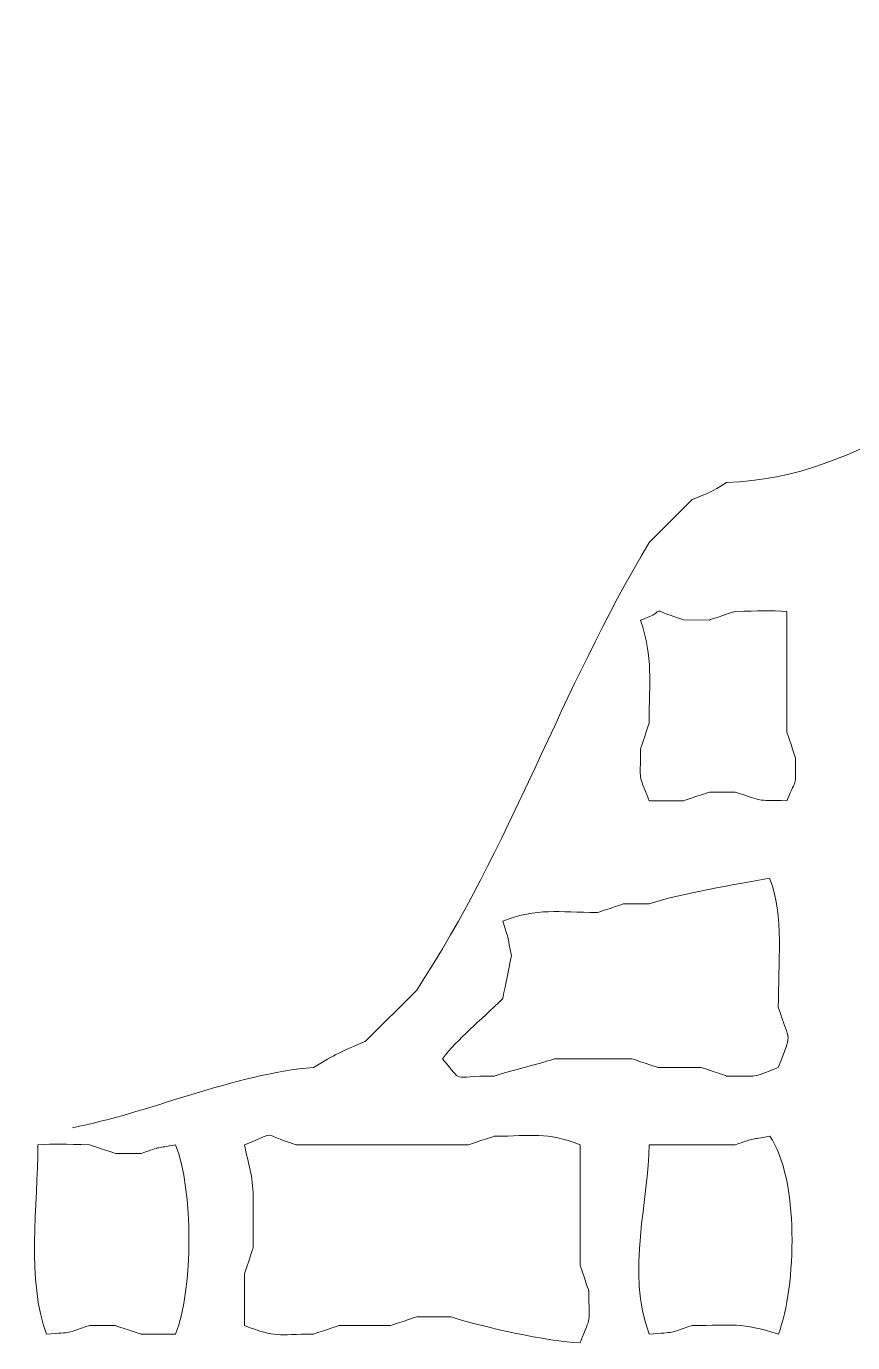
# Model space of a CAD drawing. Header units: millimetres. Extents: x -206 to 205, y -140 to 141.
# Drawn here: x -174.72 to -159.99, y -77.02 to -53.54 of the extents above; entities that cross this region are included whole.
import ezdxf

# ---------------------------------------------------------------- set-up
doc = ezdxf.new("R2010")
doc.units = ezdxf.units.MM
doc.header["$MEASUREMENT"] = 0
doc.layers.add('Ebene 1', color=7, linetype='Continuous')

msp = doc.modelspace()

# ---------------------------------------------------------------- linework, layer by layer
at = {"layer": 'Ebene 1', "color": 1, "lineweight": 9}
msp.add_open_spline([(-150.7297, -53.5417), (-150.8924, -54.1437), (-150.6785, -53.7539), (-151.1901, -54.3088), (-151.1901, -54.3088), (-151.3552, -54.7212), (-151.4202, -54.8449), (-151.6499, -55.2296), (-151.6499, -55.2296), (-151.7016, -55.8976), (-151.9056, -56.2491), (-151.9574, -56.9181), (-151.9574, -56.9181), (-152.1885, -57.3028), (-152.2525, -57.4266), (-152.4172, -57.8379), (-152.4172, -57.8379), (-152.4172, -57.8379), (-153.3385, -58.7592), (-153.3385, -58.7592), (-153.3385, -58.7592), (-153.89, -58.863), (-154.1697, -59.0662), (-154.7191, -59.0662), (-154.7191, -59.0662), (-154.7191, -59.0662), (-155.0265, -59.0662), (-155.0265, -59.0662), (-155.0265, -59.0662), (-155.4184, -59.0662), (-155.4573, -59.0216), (-155.7928, -58.9126), (-155.7928, -58.9126), (-157.9172, -59.7643), (-159.7965, -61.6216), (-162.2391, -61.6748), (-162.2391, -61.6748), (-162.5357, -61.8647), (-162.5357, -61.8519), (-162.8534, -61.9818), (-162.8534, -61.9818), (-162.8534, -61.9818), (-163.6196, -62.7492), (-163.6196, -62.7492), (-163.6196, -62.7492), (-165.2253, -65.4301), (-166.0576, -68.1197), (-167.764, -70.7294), (-167.764, -70.7294), (-167.764, -70.7294), (-168.6843, -71.6497), (-168.6843, -71.6497), (-168.6843, -71.6497), (-169.0965, -71.8154), (-169.2194, -71.8798), (-169.6051, -72.1101), (-169.6051, -72.1101), (-170.9862, -72.2165), (-172.5786, -72.9341), (-173.9024, -73.1842)], degree=3, knots=[0, 0, 0, 0, 0.0625, 0.0625, 0.0625, 0.0625, 0.125, 0.125, 0.125, 0.125, 0.1875, 0.1875, 0.1875, 0.1875, 0.25, 0.25, 0.25, 0.25, 0.3125, 0.3125, 0.3125, 0.3125, 0.375, 0.375, 0.375, 0.375, 0.4375, 0.4375, 0.4375, 0.4375, 0.5, 0.5, 0.5, 0.5, 0.5625, 0.5625, 0.5625, 0.5625, 0.625, 0.625, 0.625, 0.625, 0.6875, 0.6875, 0.6875, 0.6875, 0.75, 0.75, 0.75, 0.75, 0.8125, 0.8125, 0.8125, 0.8125, 0.875, 0.875, 0.875, 0.875, 1, 1, 1, 1], dxfattribs=at)
at = {"layer": 'Ebene 1', "color": 1, "lineweight": 18}
for points, knots in [([(-163.7736, -64.1303), (-163.2053, -63.9492), (-163.7465, -63.8852), (-163.0064, -64.1298), (-163.0064, -64.1298), (-163.0064, -64.1298), (-162.547, -64.1303), (-162.547, -64.1303), (-162.547, -64.1303), (-162.5367, -64.1262), (-162.1122, -63.986), (-162.0861, -63.9763), (-162.0861, -63.9763), (-161.6518, -63.9676), (-161.459, -63.9579), (-161.1649, -63.9769), (-161.1649, -63.9769), (-161.1649, -63.9769), (-161.1649, -66.1248), (-161.1649, -66.1248), (-161.1649, -66.1248), (-161.1623, -66.134), (-161.0211, -66.5596), (-161.0124, -66.5857), (-161.0124, -66.5857), (-161.0124, -67.2021), (-160.9852, -66.8895), (-161.1649, -67.3529), (-161.1649, -67.3529), (-161.7684, -67.3397), (-161.5449, -67.3749), (-162.0861, -67.1989), (-162.0861, -67.1989), (-162.0861, -67.1989), (-162.547, -67.1989), (-162.547, -67.1989), (-162.547, -67.1989), (-162.5557, -67.2031), (-162.9813, -67.3432), (-163.0064, -67.3529), (-163.0064, -67.3529), (-163.0064, -67.3529), (-163.6206, -67.3525), (-163.6206, -67.3525), (-163.6206, -67.3525), (-163.8248, -66.8276), (-163.7736, -67.0623), (-163.7736, -66.4317), (-163.7736, -66.4317), (-163.7706, -66.4224), (-163.6299, -65.9969), (-163.6206, -65.9718), (-163.6206, -65.9718), (-163.6206, -65.201), (-163.547, -64.8296), (-163.7736, -64.1303)], [0, 0, 0, 0, 0.0666667, 0.0666667, 0.0666667, 0.0666667, 0.1333333, 0.1333333, 0.1333333, 0.1333333, 0.2, 0.2, 0.2, 0.2, 0.2666667, 0.2666667, 0.2666667, 0.2666667, 0.3333333, 0.3333333, 0.3333333, 0.3333333, 0.4, 0.4, 0.4, 0.4, 0.4666667, 0.4666667, 0.4666667, 0.4666667, 0.5333333, 0.5333333, 0.5333333, 0.5333333, 0.6, 0.6, 0.6, 0.6, 0.6666667, 0.6666667, 0.6666667, 0.6666667, 0.7333333, 0.7333333, 0.7333333, 0.7333333, 0.8, 0.8, 0.8, 0.8, 0.8666667, 0.8666667, 0.8666667, 0.8666667, 1, 1, 1, 1]), ([(-166.2303, -70.8816), (-166.1706, -70.5747), (-166.1342, -70.4207), (-166.0765, -70.1143), (-166.0765, -70.1143), (-166.1455, -69.7843), (-166.1143, -69.8504), (-166.2303, -69.5005), (-166.2303, -69.5005), (-165.6028, -69.2569), (-165.2533, -69.3469), (-164.5418, -69.3469), (-164.5418, -69.3469), (-164.5331, -69.3435), (-164.1075, -69.2027), (-164.0814, -69.193), (-164.0814, -69.193), (-164.0814, -69.193), (-163.6216, -69.193), (-163.6216, -69.193), (-163.6216, -69.193), (-163.0073, -68.995), (-162.131, -68.8574), (-161.4727, -68.7332), (-161.4727, -68.7332), (-161.2159, -69.3951), (-161.3198, -70.2728), (-161.3187, -71.035), (-161.3187, -71.035), (-161.1044, -71.7006), (-161.0691, -71.4647), (-161.3198, -72.1088), (-161.3198, -72.1088), (-161.8445, -72.3128), (-161.6098, -72.2627), (-162.2399, -72.2627), (-162.2399, -72.2627), (-162.2492, -72.2591), (-162.6748, -72.1185), (-162.7009, -72.1088), (-162.7009, -72.1088), (-162.7009, -72.1088), (-163.4681, -72.1092), (-163.4681, -72.1092), (-163.4681, -72.1092), (-163.4768, -72.1057), (-163.9025, -71.9645), (-163.9285, -71.9558), (-163.9285, -71.9558), (-163.9285, -71.9558), (-164.8488, -71.9558), (-164.8488, -71.9558), (-164.8488, -71.9558), (-164.8488, -71.9558), (-165.3091, -71.9558), (-165.3091, -71.9558), (-165.3091, -71.9558), (-165.6908, -72.0796), (-166.0018, -72.1389), (-166.3833, -72.2627), (-166.3833, -72.2627), (-167.1885, -72.2627), (-166.9169, -72.4069), (-167.3046, -71.9558), (-167.3046, -71.9558), (-167.0268, -71.5879), (-166.6421, -71.2933), (-166.2303, -70.8816)], [0, 0, 0, 0, 0.0555556, 0.0555556, 0.0555556, 0.0555556, 0.1111111, 0.1111111, 0.1111111, 0.1111111, 0.1666667, 0.1666667, 0.1666667, 0.1666667, 0.2222222, 0.2222222, 0.2222222, 0.2222222, 0.2777778, 0.2777778, 0.2777778, 0.2777778, 0.3333333, 0.3333333, 0.3333333, 0.3333333, 0.3888889, 0.3888889, 0.3888889, 0.3888889, 0.4444444, 0.4444444, 0.4444444, 0.4444444, 0.5, 0.5, 0.5, 0.5, 0.5555556, 0.5555556, 0.5555556, 0.5555556, 0.6111111, 0.6111111, 0.6111111, 0.6111111, 0.6666667, 0.6666667, 0.6666667, 0.6666667, 0.7222222, 0.7222222, 0.7222222, 0.7222222, 0.7777778, 0.7777778, 0.7777778, 0.7777778, 0.8333333, 0.8333333, 0.8333333, 0.8333333, 0.8888889, 0.8888889, 0.8888889, 0.8888889, 1, 1, 1, 1]), ([(-174.5168, -73.4897), (-174.2232, -73.4713), (-174.0303, -73.4805), (-173.5965, -73.4902), (-173.5965, -73.4902), (-173.5868, -73.4938), (-173.1612, -73.6339), (-173.1361, -73.6436), (-173.1361, -73.6436), (-173.1361, -73.6436), (-172.6753, -73.6436), (-172.6753, -73.6436), (-172.6753, -73.6436), (-172.2977, -73.5076), (-172.4128, -73.5577), (-172.0619, -73.4902), (-172.0619, -73.4902), (-171.7463, -74.303), (-171.7453, -76.0525), (-172.0619, -76.8658), (-172.0619, -76.8658), (-172.0619, -76.8658), (-172.6753, -76.8662), (-172.6753, -76.8662), (-172.6753, -76.8662), (-172.6844, -76.8627), (-173.11, -76.7215), (-173.1361, -76.7124), (-173.1361, -76.7124), (-173.1361, -76.7124), (-173.5965, -76.7128), (-173.5965, -76.7128), (-173.5965, -76.7128), (-174.0471, -76.8621), (-173.8784, -76.8284), (-174.3628, -76.8658), (-174.3628, -76.8658), (-174.7234, -75.9379), (-174.5168, -74.5414), (-174.5168, -73.4897)], [0, 0, 0, 0, 0.0909091, 0.0909091, 0.0909091, 0.0909091, 0.1818182, 0.1818182, 0.1818182, 0.1818182, 0.2727273, 0.2727273, 0.2727273, 0.2727273, 0.3636364, 0.3636364, 0.3636364, 0.3636364, 0.4545455, 0.4545455, 0.4545455, 0.4545455, 0.5454545, 0.5454545, 0.5454545, 0.5454545, 0.6363636, 0.6363636, 0.6363636, 0.6363636, 0.7272727, 0.7272727, 0.7272727, 0.7272727, 0.8181818, 0.8181818, 0.8181818, 0.8181818, 1, 1, 1, 1]), ([(-170.8341, -73.4897), (-170.2106, -73.2611), (-170.6014, -73.2667), (-169.9129, -73.4897), (-169.9129, -73.4897), (-169.9129, -73.4897), (-169.4525, -73.4897), (-169.4525, -73.4897), (-169.4525, -73.4897), (-169.4525, -73.4897), (-168.3784, -73.4897), (-168.3784, -73.4897), (-168.3784, -73.4897), (-168.3784, -73.4897), (-166.8437, -73.4897), (-166.8437, -73.4897), (-166.8437, -73.4897), (-166.835, -73.4861), (-166.4094, -73.3455), (-166.3833, -73.3362), (-166.3833, -73.3362), (-165.6877, -73.3362), (-165.4662, -73.2503), (-164.8488, -73.4897), (-164.8488, -73.4897), (-164.8488, -73.4897), (-164.8488, -75.6381), (-164.8488, -75.6381), (-164.8488, -75.6381), (-164.8457, -75.6473), (-164.7051, -76.0729), (-164.6958, -76.0984), (-164.6958, -76.0984), (-164.6958, -76.7292), (-164.6446, -76.4938), (-164.8488, -77.0187), (-164.8488, -77.0187), (-165.4191, -77.0064), (-166.6257, -76.7287), (-167.1506, -76.5584), (-167.1506, -76.5584), (-167.1506, -76.5584), (-167.765, -76.5588), (-167.765, -76.5588), (-167.765, -76.5588), (-167.7741, -76.5624), (-168.1997, -76.7026), (-168.2254, -76.7124), (-168.2254, -76.7124), (-168.2254, -76.7124), (-169.1456, -76.7124), (-169.1456, -76.7124), (-169.1456, -76.7124), (-169.1548, -76.7158), (-169.5804, -76.8565), (-169.6065, -76.8658), (-169.6065, -76.8658), (-170.2705, -76.8658), (-170.247, -76.9404), (-170.8341, -76.7124), (-170.8341, -76.7124), (-170.8341, -76.7124), (-170.8341, -75.7916), (-170.8341, -75.7916), (-170.8341, -75.7916), (-170.83, -75.7823), (-170.6904, -75.3568), (-170.6802, -75.3312), (-170.6802, -75.3312), (-170.6802, -75.3312), (-170.6802, -74.4105), (-170.6802, -74.4105), (-170.6802, -74.4105), (-170.6802, -74.0422), (-170.7703, -73.8299), (-170.8341, -73.4897)], [0, 0, 0, 0, 0.05, 0.05, 0.05, 0.05, 0.1, 0.1, 0.1, 0.1, 0.15, 0.15, 0.15, 0.15, 0.2, 0.2, 0.2, 0.2, 0.25, 0.25, 0.25, 0.25, 0.3, 0.3, 0.3, 0.3, 0.35, 0.35, 0.35, 0.35, 0.4, 0.4, 0.4, 0.4, 0.45, 0.45, 0.45, 0.45, 0.5, 0.5, 0.5, 0.5, 0.55, 0.55, 0.55, 0.55, 0.6, 0.6, 0.6, 0.6, 0.65, 0.65, 0.65, 0.65, 0.7, 0.7, 0.7, 0.7, 0.75, 0.75, 0.75, 0.75, 0.8, 0.8, 0.8, 0.8, 0.85, 0.85, 0.85, 0.85, 0.9, 0.9, 0.9, 0.9, 1, 1, 1, 1]), ([(-163.6198, -73.4897), (-163.6198, -73.4897), (-162.0852, -73.4897), (-162.0852, -73.4897), (-162.0852, -73.4897), (-161.7088, -73.3542), (-161.8223, -73.4042), (-161.4719, -73.3362), (-161.4719, -73.3362), (-160.9461, -74.0734), (-160.991, -76.0243), (-161.3179, -76.8658), (-161.3179, -76.8658), (-161.9804, -76.6515), (-162.1293, -76.7124), (-162.8526, -76.7124), (-162.8526, -76.7124), (-163.3032, -76.8617), (-163.1355, -76.8284), (-163.6198, -76.8658), (-163.6198, -76.8658), (-164.0372, -75.7906), (-163.6198, -74.4186), (-163.6198, -73.4897)], [0, 0, 0, 0, 0.1428571, 0.1428571, 0.1428571, 0.1428571, 0.2857143, 0.2857143, 0.2857143, 0.2857143, 0.4285714, 0.4285714, 0.4285714, 0.4285714, 0.5714286, 0.5714286, 0.5714286, 0.5714286, 0.7142857, 0.7142857, 0.7142857, 0.7142857, 1, 1, 1, 1])]:
    msp.add_open_spline(points, degree=3, knots=knots, dxfattribs=at)

doc.saveas('drawing.dxf')
